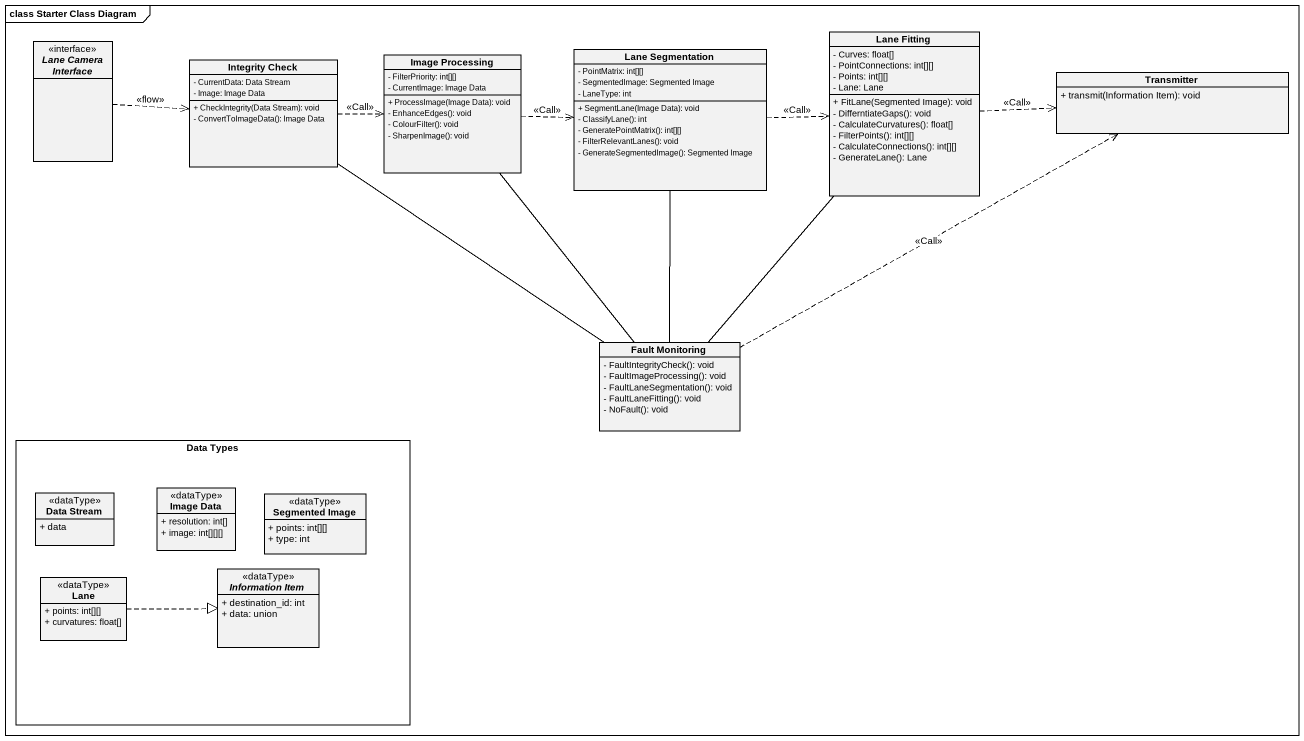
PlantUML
@startuml
mainframe class Starter Class Diagram
hide circle
hide empty members
skinparam classAttributeIconSize 0
class "Lane Fitting" as Lane_Fitting {
  - Curves: float[]
  - PointConnections: int[][]
  - Points: int[][]
  - Lane: Lane
  + FitLane(Segmented Image): void
  - DifferntiateGaps(): void
  - CalculateCurvatures(): float[]
  - FilterPoints(): int[][]
  - CalculateConnections(): int[][]
  - GenerateLane(): Lane
}
interface "Lane Camera Interface" as Lane_Camera_Interface
class "Integrity Check" as Integrity_Check {
  - CurrentData: Data Stream
  - Image: Image Data
  + CheckIntegrity(Data Stream): void
  - ConvertToImageData(): Image Data
}
class "Image Processing" as Image_Processing {
  - FilterPriority: int[][]
  - CurrentImage: Image Data
  + ProcessImage(Image Data): void
  - EnhanceEdges(): void
  - ColourFilter(): void
  - SharpenImage(): void
}
class "Lane Segmentation" as Lane_Segmentation {
  - PointMatrix: int[][]
  - SegmentedImage: Segmented Image
  - LaneType: int
  + SegmentLane(Image Data): void
  - ClassifyLane(): int
  - GeneratePointMatrix(): int[][]
  - FilterRelevantLanes(): void
  - GenerateSegmentedImage(): Segmented Image
}
class Transmitter {
  + transmit(Information Item): void
}
class "Fault Monitoring" as Fault_Monitoring {
  - FaultIntegrityCheck(): void
  - FaultImageProcessing(): void
  - FaultLaneSegmentation(): void
  - FaultLaneFitting(): void
  - NoFault(): void
}
rectangle "Data Types" as Data_Types {
  class "Data Stream" as Data_Stream <<dataType>> {
    + data
  }
  class "Image Data" as Image_Data <<dataType>> {
    + resolution: int[]
    + image: int[][][]
  }
  class "Segmented Image" as Segmented_Image <<dataType>> {
    + points: int[][]
    + type: int
  }
  class Lane <<dataType>> {
    + points: int[][]
    + curvatures: float[]
  }
  abstract class "Information Item" as Information_Item <<dataType>> {
    + destination_id: int
    + data: union
  }
}
Lane_Fitting .right.> Transmitter : <<Call>>
Lane_Camera_Interface .right.> Integrity_Check : <<flow>>
Integrity_Check .right.> Image_Processing : <<Call>>
Image_Processing .right.> Lane_Segmentation : <<Call>>
Lane_Segmentation .right.> Lane_Fitting : <<Call>>
Fault_Monitoring -up- Lane_Fitting
Fault_Monitoring -up- Integrity_Check
Fault_Monitoring -up- Image_Processing
Fault_Monitoring -up- Lane_Segmentation
Fault_Monitoring .right.> Transmitter : <<Call>>
Lane .right.|> Information_Item
@enduml
